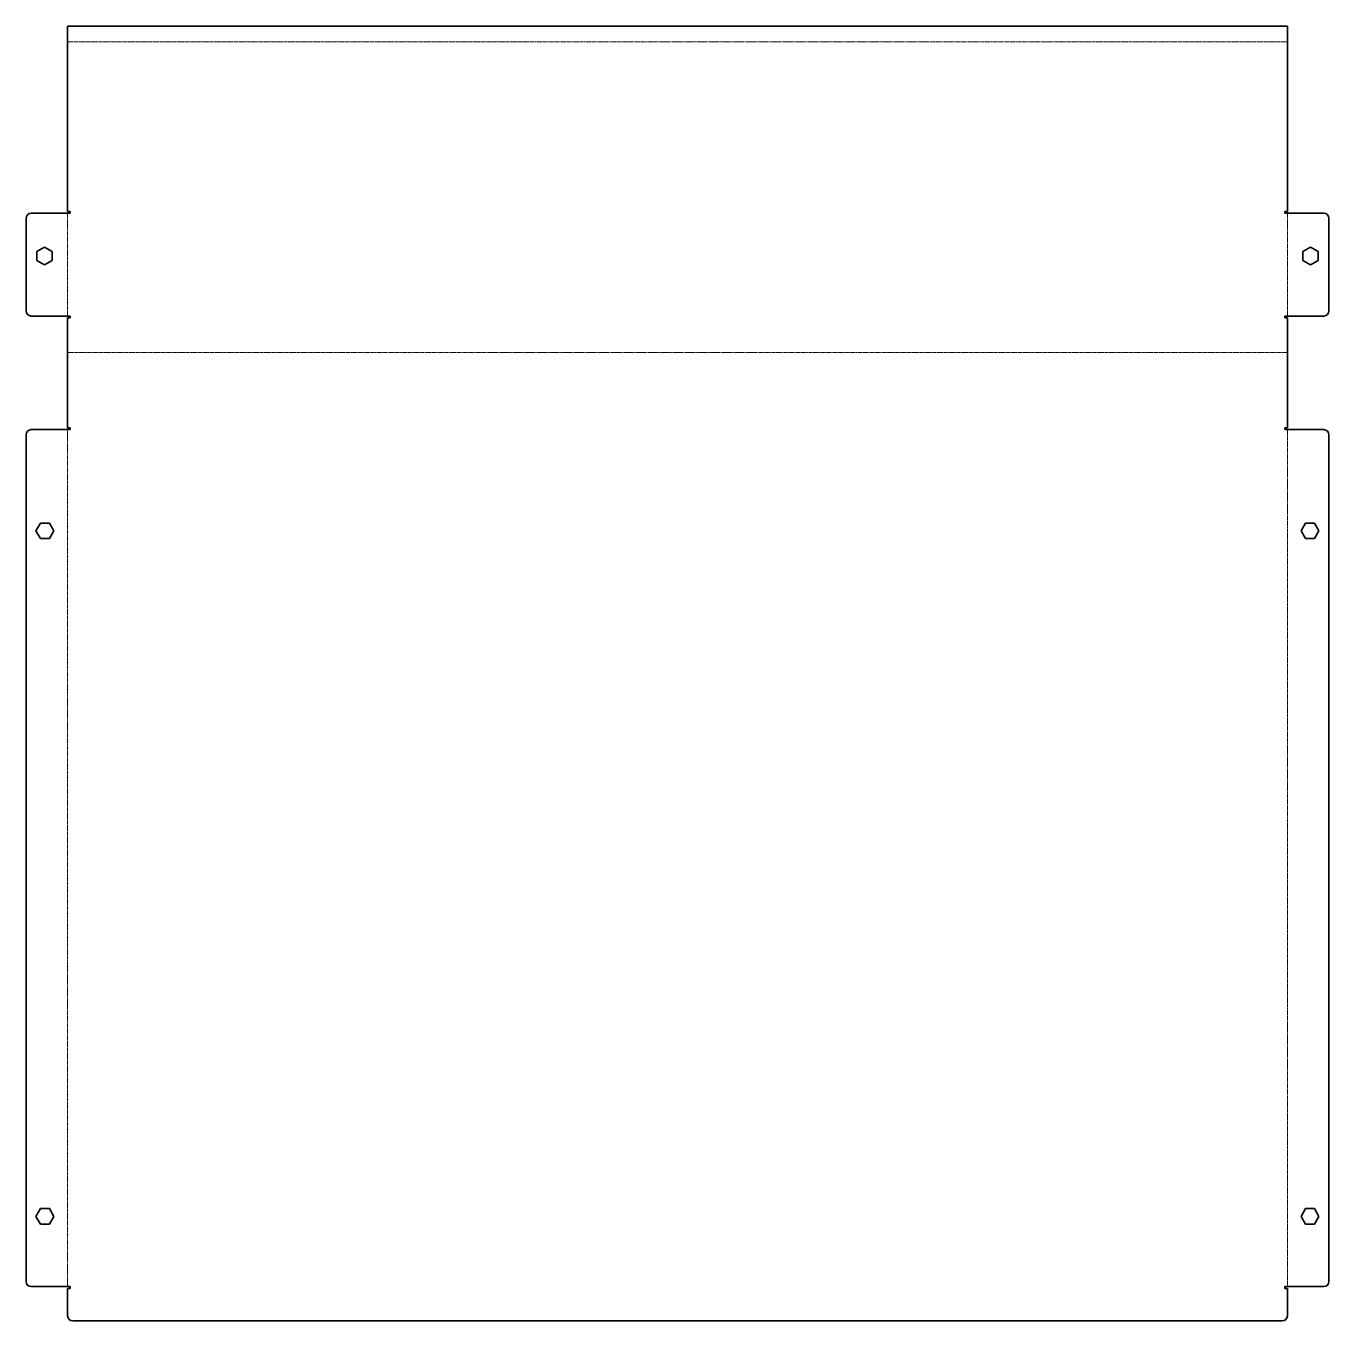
# Model space of a CAD drawing. Header units: inches. Extents: x 0 to 761, y 0 to 755.
import ezdxf

# ---------------------------------------------------------------- set-up
doc = ezdxf.new("R2010")
doc.units = ezdxf.units.IN
doc.header["$MEASUREMENT"] = 0
doc.linetypes.add('Chain', pattern=[13.68, 9.12, -1.14, 2.28, -1.14])
doc.layers.add('SIMUMAK Bend Centerline (ISO)', color=7, linetype='Chain', lineweight=9)
doc.layers.add('SIMUMAK Visible (ISO)', color=7, linetype='Continuous', lineweight=35)

# ---------------------------------------------------------------- blocks, each defined once
blk = doc.blocks.new('SLP-SMT-03-CT01_Sheet_2_SLP-SMT-03-CT01 (desplegada)')
at = {"layer": 'SIMUMAK Bend Centerline (ISO)', "ltscale": 0.263158}
for p, q in [((-356, 368.6), (356, 368.6)), ((-356.13, 268.56), (-356.13, 208.56)), ((356.13, 208.56), (356.13, 268.56)), ((356, 187.37), (-356, 187.37)), ((-356.13, -357.73), (-356.13, 142.27)), ((356.13, 142.27), (356.13, -357.73))]:
    blk.add_line(p, q, dxfattribs=at)
at = {"layer": 'SIMUMAK Visible (ISO)'}
for p, q in [((-356, 377.73), (356, 377.73)), ((-356, 269.56), (-356, 377.73)), ((356, 377.73), (356, 269.56)), ((-377.26, 268.56), (-354.5, 268.56)), ((-356, 269.56), (-354.5, 269.56)), ((-354.5, 269.56), (-354.5, 268.56)), ((354.5, 269.56), (356, 269.56)), ((354.5, 268.56), (354.5, 269.56)), ((354.5, 268.56), (377.26, 268.56)), ((-380.26, 211.56), (-380.26, 265.56)), ((380.26, 265.56), (380.26, 211.56)), ((-373.95, 246.16), (-369.45, 248.76)), ((-373.95, 240.96), (-373.95, 246.16)), ((-369.45, 248.76), (-364.95, 246.16)), ((-364.95, 246.16), (-364.95, 240.96)), ((364.95, 246.16), (369.45, 248.76)), ((364.95, 240.96), (364.95, 246.16)), ((369.45, 248.76), (373.95, 246.16)), ((373.95, 246.16), (373.95, 240.96)), ((-369.45, 238.37), (-373.95, 240.96)), ((-364.95, 240.96), (-369.45, 238.37)), ((369.45, 238.37), (364.95, 240.96)), ((373.95, 240.96), (369.45, 238.37)), ((-354.5, 208.56), (-377.26, 208.56)), ((-354.5, 207.56), (-356, 207.56)), ((-356, 207.56), (-356, 143.27)), ((-354.5, 208.56), (-354.5, 207.56)), ((354.5, 207.56), (354.5, 208.56)), ((377.26, 208.56), (354.5, 208.56)), ((356, 207.56), (354.5, 207.56)), ((356, 207.56), (356, 143.27)), ((-380.26, -354.73), (-380.26, 139.27)), ((-377.26, 142.27), (-354.5, 142.27)), ((-356, 143.27), (-354.5, 143.27)), ((-354.5, 143.27), (-354.5, 142.27)), ((354.5, 143.27), (356, 143.27)), ((354.5, 142.27), (354.5, 143.27)), ((377.26, 142.27), (354.5, 142.27)), ((380.26, 139.27), (380.26, -354.73)), ((-374.46, 83.27), (-371.86, 87.77)), ((-371.86, 87.77), (-366.66, 87.77)), ((-366.66, 87.77), (-364.07, 83.27)), ((364.07, 83.27), (366.66, 87.77)), ((366.66, 87.77), (371.86, 87.77)), ((371.86, 87.77), (374.46, 83.27)), ((-371.86, 78.77), (-374.46, 83.27)), ((-366.66, 78.77), (-371.86, 78.77)), ((-364.07, 83.27), (-366.66, 78.77)), ((366.66, 78.77), (364.07, 83.27)), ((371.86, 78.77), (366.66, 78.77)), ((374.46, 83.27), (371.86, 78.77)), ((-374.46, -316.73), (-371.86, -312.23)), ((-371.86, -321.23), (-374.46, -316.73)), ((-371.86, -312.23), (-366.66, -312.23)), ((-366.66, -312.23), (-364.07, -316.73)), ((-364.07, -316.73), (-366.66, -321.23)), ((364.07, -316.73), (366.66, -312.23)), ((366.66, -321.23), (364.07, -316.73)), ((366.66, -312.23), (371.86, -312.23)), ((371.86, -312.23), (374.46, -316.73)), ((374.46, -316.73), (371.86, -321.23)), ((-366.66, -321.23), (-371.86, -321.23)), ((371.86, -321.23), (366.66, -321.23)), ((-377.26, -357.73), (-354.5, -357.73)), ((-354.5, -358.73), (-356, -358.73)), ((-356, -358.73), (-356, -374.73)), ((-354.5, -357.73), (-354.5, -358.73)), ((354.5, -358.73), (354.5, -357.73)), ((377.26, -357.73), (354.5, -357.73)), ((356, -358.73), (354.5, -358.73)), ((356, -358.73), (356, -374.73)), ((-353, -377.73), (353, -377.73))]:
    blk.add_line(p, q, dxfattribs=at)
at = {"layer": 'SIMUMAK Visible (ISO)', "extrusion": (0, 0, -1)}
for centre, start, end in [((377.26, 265.56), 0, 90), ((-377.26, 265.56), 90, 180), ((377.26, 211.56), 270, 360), ((-377.26, 211.56), 180, 270), ((377.26, 139.27), 0, 90), ((-377.26, 139.27), 90, 180), ((377.26, -354.73), 270, 360), ((-377.26, -354.73), 180, 270), ((353, -374.73), 270, 0), ((-353, -374.73), 180, 270)]:
    blk.add_arc(centre, 3, start, end, dxfattribs=at)

msp = doc.modelspace()

# ---------------------------------------------------------------- block references
msp.add_blockref('SLP-SMT-03-CT01_Sheet_2_SLP-SMT-03-CT01 (desplegada)', (380.26, 377.73))

doc.saveas('drawing.dxf')
